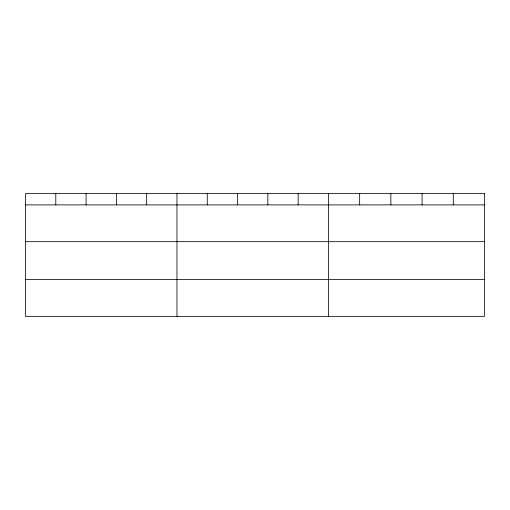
<?xml version="1.0" encoding="UTF-8"?>
<svg xmlns="http://www.w3.org/2000/svg" width="510" height="510" viewBox="0 0 510 510"><rect width="100%" height="100%" fill="white"/><g stroke="black" fill="none" stroke-linecap="round" stroke-linejoin="round"><path stroke-width="0.76" d="M25.5 204.892L484.5 204.892M25.5 241.683L484.5 241.683M25.5 279.582L484.5 279.582M453.288 193.634L453.288 204.892M422.076 193.634L422.076 204.892M390.864 193.634L390.864 204.892M359.652 193.634L359.652 204.892M328.44 193.634L328.44 316.366M298.146 193.634L298.146 204.892M267.852 193.634L267.852 204.892M237.558 193.634L237.558 204.892M207.264 193.634L207.264 204.892M176.97 193.634L176.97 316.366M146.676 193.634L146.676 204.892M116.382 193.634L116.382 204.892M86.088 193.634L86.088 204.892M55.794 193.634L55.794 204.892M484.5 193.634L25.5 193.634L25.5 316.366L484.5 316.366L484.5 193.634"/></g></svg>
